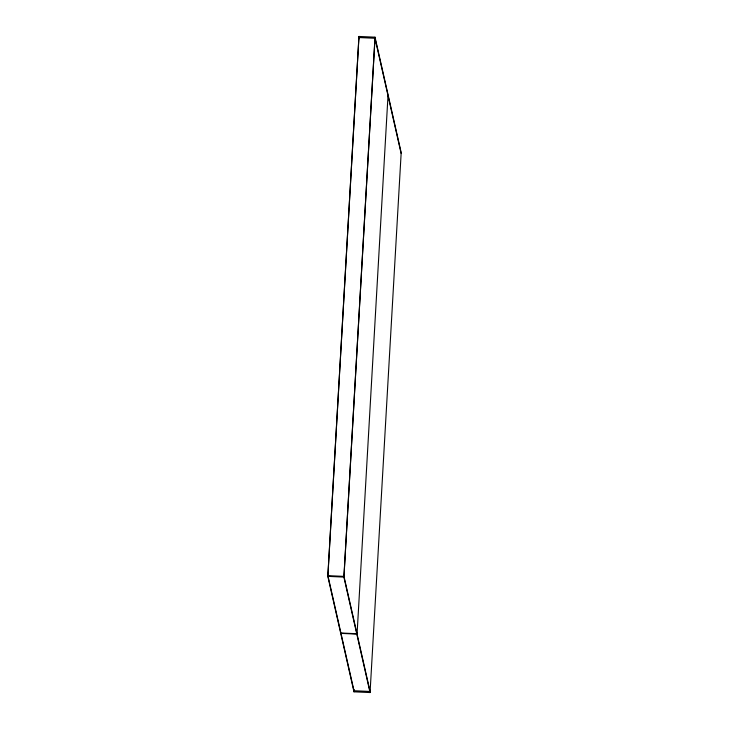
<?xml version="1.0" encoding="UTF-8"?>
<svg xmlns="http://www.w3.org/2000/svg" width="729" height="729" viewBox="0 0 729 729"><rect width="100%" height="100%" fill="white"/><g stroke="black" fill="none" stroke-linecap="round" stroke-linejoin="round"><path stroke-width="1.09" d="M327.813 576.357L358.941 36.45L375.016 37.179L401.187 152.643L370.059 692.55L353.984 691.821L327.813 576.357L343.888 577.086L370.059 692.55M375.007 38.273L343.979 576.384L356.982 633.729L340.908 633L327.904 575.646L358.932 37.544L375.007 38.273L388.01 95.617L357.064 634.112L370.068 691.457L353.993 690.727L340.99 633.383L357.064 634.112M343.888 577.086L375.016 37.179M353.984 691.821L354.112 689.543M327.904 575.646L343.979 576.384M388.092 96L401.096 153.354M358.941 36.45L359.443 38.673"/></g></svg>
